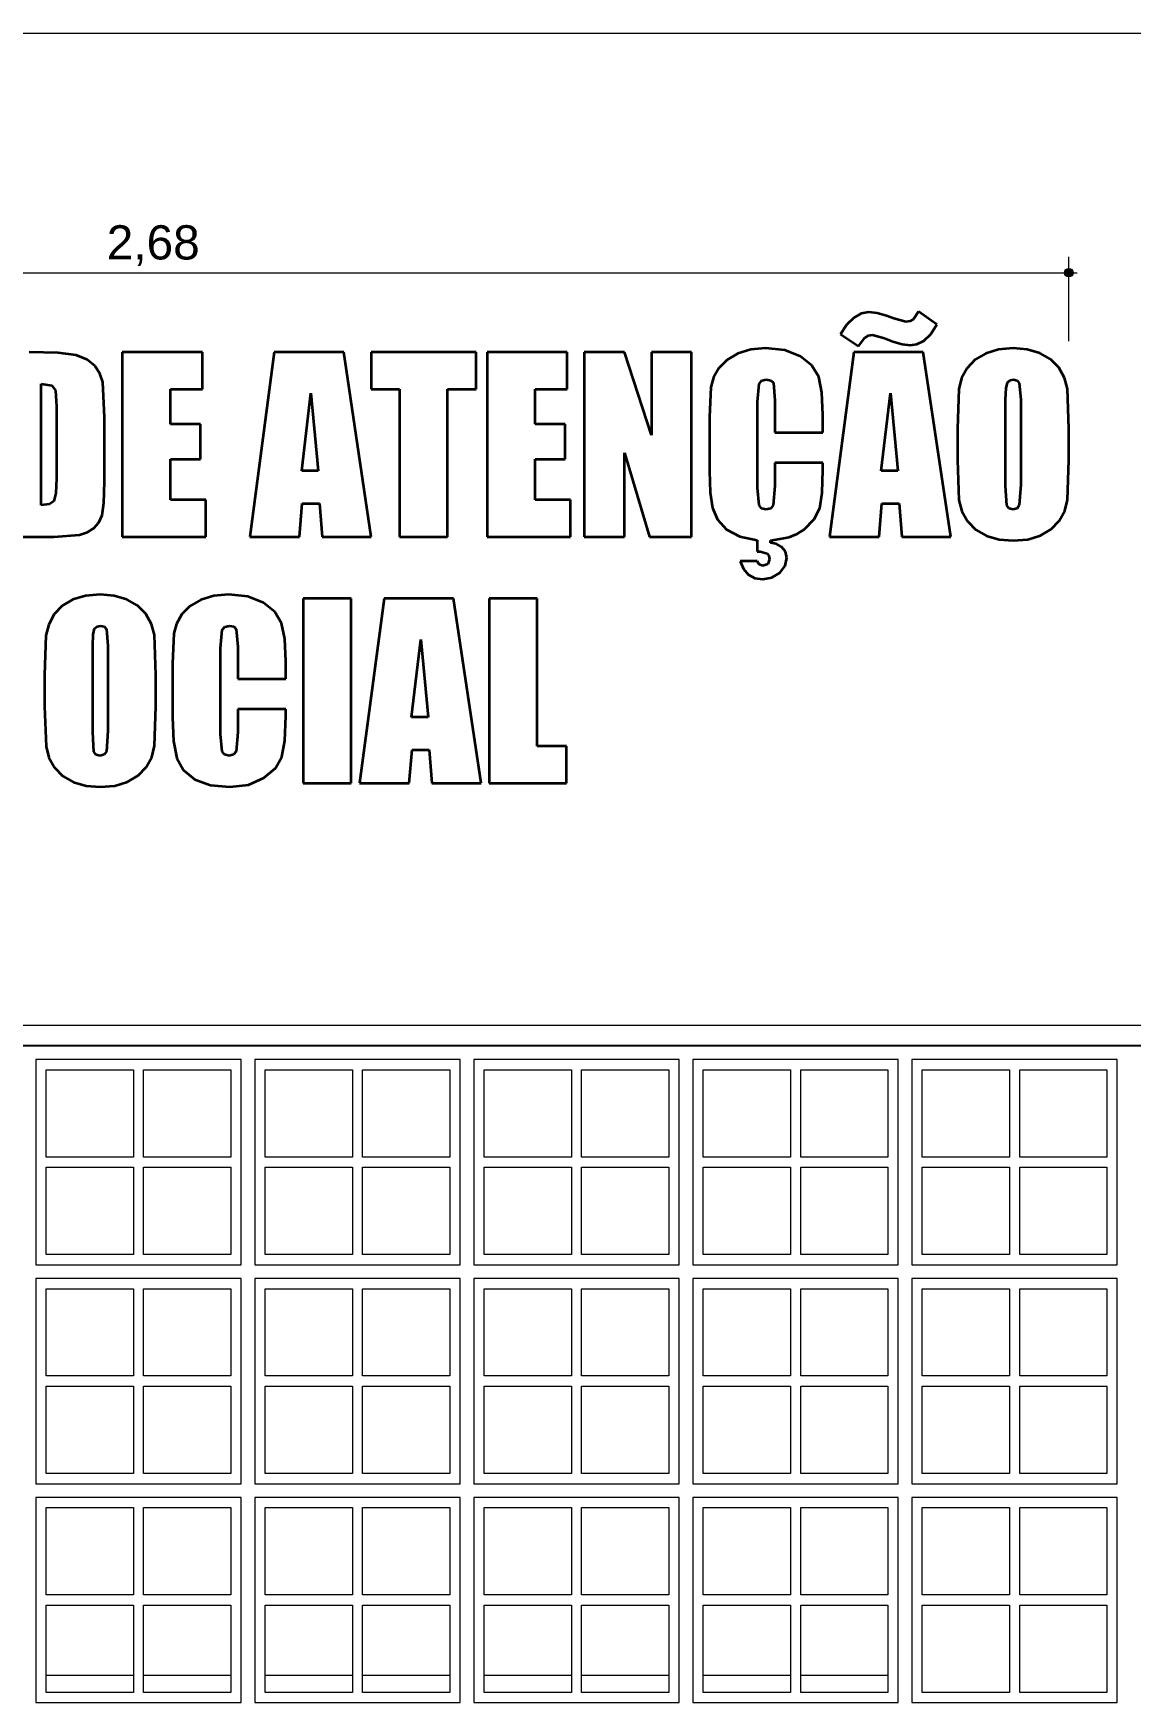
# Model space of a CAD drawing. Header units: metres. Extents: x -67.2 to -32.8, y -0.2 to 5.
# Drawn here: x -62.978 to -61.374, y 2.26 to 4.7 of the extents above; entities that cross this region are included whole.
import ezdxf

# ---------------------------------------------------------------- set-up
doc = ezdxf.new("R2010")
doc.units = ezdxf.units.M
doc.header["$MEASUREMENT"] = 0
doc.layers.add('COTAS EXECUTIVO.EXEC', color=7, linetype='Continuous')
doc.layers.add('COTAS EXECUTIVO.EXEC_Caneta_No__25', color=7, linetype='Continuous', lineweight=13, true_color=0x982312)
for name, color, linetype, lineweight in [('Janelas Archicad_Caneta_No__241', 7, 'Continuous', 13), ('Janelas Archicad_Caneta_No__3', 7, 'Continuous', 25), ('Janelas Archicad_Caneta_No__43', 44, 'Continuous', 0), ('NOMES.ARQ_Caneta_No__1', 7, 'Continuous', 35), ('PAREDE CONSTRUIR_Caneta_No__241', 7, 'Continuous', 13)]:
    doc.layers.add(name, color=color, linetype=linetype, lineweight=lineweight)
doc.styles.add('ESTILO_GERADO_1', font='arial.ttf')
doc.dimstyles.new('ESTILO_GERADO__1', dxfattribs={"dimtxt": 0.05, "dimasz": 0.02375, "dimexe": 0.18, "dimexo": 0.1, "dimgap": 0, "dimtad": 1, "dimtih": 1, "dimtoh": 1, "dimzin": 0, "dimdsep": 46, "dimtxsty": 'ESTILO_GERADO_1', "dimblk": 'ARROWHEAD_11', "dimblk1": 'ARROWHEAD_11', "dimblk2": 'ARROWHEAD_11', "dimcen": 0.09, "dimclrd": 256, "dimclre": 256, "dimclrt": 256, "dimadec": 0, "dimazin": 0, "dimtfac": 1, "dimtdec": 4, "dimtmove": 0, "dimatfit": 3, "dimfxl": 0, "dimtolj": 1, "dimtzin": 0, "dimarcsym": 0})

# ---------------------------------------------------------------- blocks, each defined once
blk = doc.blocks.new('*D5')
at = {"layer": 'COTAS EXECUTIVO.EXEC_Caneta_No__25', "linetype": 'Continuous', "lineweight": 13, "true_color": 0x982312}
for points in [[(-64.1489, 4.3502), (-64.1484, 4.3478), (-64.1471, 4.3458), (-64.145, 4.3444), (-64.1426, 4.3439), (-64.1403, 4.3444), (-64.1382, 4.3458), (-64.1369, 4.3478), (-64.1364, 4.3502), (-64.1369, 4.3526), (-64.1382, 4.3546), (-64.1403, 4.356), (-64.1426, 4.3564), (-64.145, 4.356), (-64.1471, 4.3546), (-64.1484, 4.3526)], [(-61.4711, 4.3502), (-61.4706, 4.3478), (-61.4692, 4.3458), (-61.4672, 4.3444), (-61.4648, 4.3439), (-61.4624, 4.3444), (-61.4604, 4.3458), (-61.4591, 4.3478), (-61.4586, 4.3502), (-61.4591, 4.3526), (-61.4604, 4.3546), (-61.4624, 4.356), (-61.4648, 4.3564), (-61.4672, 4.356), (-61.4692, 4.3546), (-61.4706, 4.3526)]]:
    blk.add_hatch(color=24, dxfattribs=at).paths.add_polyline_path(points)
at = {"layer": 'COTAS EXECUTIVO.EXEC_Caneta_No__25', "color": 24, "linetype": 'Continuous', "lineweight": 13, "true_color": 0x982312}
for p, q in [((-64.1426, 4.3564), (-64.1426, 4.3736)), ((-61.4648, 4.3564), (-61.4648, 4.3736)), ((-64.1426, 4.2502), (-64.1426, 4.3439)), ((-64.1364, 4.3502), (-61.4711, 4.3502)), ((-61.4648, 4.2502), (-61.4648, 4.3439)), ((-61.4586, 4.3502), (-61.4523, 4.3502))]:
    blk.add_line(p, q, dxfattribs=at)
for centre in [(-64.1426, 4.3502), (-61.4648, 4.3502)]:
    blk.add_circle(centre, 0.00625, dxfattribs=at)
at = {"layer": 'COTAS EXECUTIVO.EXEC_Caneta_No__25', "color": 24, "lineweight": 13, "true_color": 0x982312, "insert": (-62.8705, 4.3602), "char_height": 0.05, "attachment_point": 7, "style": 'ESTILO_GERADO_1'}
blk.add_mtext('\\A1;{\\pql;\\fArial|b0|i0|c0|p0;\\W1.000000;2,68}', dxfattribs=at)
blk = doc.blocks.new('ARROWHEAD_11')
at = {"color": 0, "linetype": 'Continuous', "lineweight": 0}
blk.add_line((0, 0), (-1, 0), dxfattribs=at)
at = {"color": 0, "linetype": 'Continuous', "lineweight": 0, "const_width": 0.25, "flags": 128}
blk.add_lwpolyline([(-0.125, 0, 1), (0.125, 0, 1)], format="xyb", close=True, dxfattribs=at)

msp = doc.modelspace()

# ---------------------------------------------------------------- linework, layer by layer
at = {"layer": 'Janelas Archicad_Caneta_No__241', "color": 7, "linetype": 'Continuous', "lineweight": 13}
for p, q in [((-62.959, 2.3), (-62.8315, 2.3)), ((-62.8165, 2.3), (-62.689, 2.3)), ((-62.639, 2.3), (-62.5115, 2.3)), ((-62.4965, 2.3), (-62.369, 2.3)), ((-62.319, 2.3), (-62.1915, 2.3)), ((-62.1765, 2.3), (-62.049, 2.3)), ((-61.999, 2.3), (-61.8715, 2.3)), ((-61.8565, 2.3), (-61.729, 2.3))]:
    msp.add_line(p, q, dxfattribs=at)
at = {"layer": 'Janelas Archicad_Caneta_No__3', "color": 7, "linetype": 'Continuous', "lineweight": 25}
msp.add_line((-56.574, 3.22), (-66.514, 3.22), dxfattribs=at)
at = {"layer": 'Janelas Archicad_Caneta_No__43', "color": 44, "linetype": 'Continuous', "lineweight": 0}
for p, q in [((-62.674, 3.2), (-62.974, 3.2)), ((-62.974, 3.2), (-62.974, 2.9)), ((-62.674, 2.9), (-62.674, 3.2)), ((-62.354, 3.2), (-62.654, 3.2)), ((-62.654, 3.2), (-62.654, 2.9)), ((-62.354, 2.9), (-62.354, 3.2)), ((-62.034, 3.2), (-62.334, 3.2)), ((-62.334, 3.2), (-62.334, 2.9)), ((-62.034, 2.9), (-62.034, 3.2)), ((-61.714, 3.2), (-62.014, 3.2)), ((-62.014, 3.2), (-62.014, 2.9)), ((-61.714, 2.9), (-61.714, 3.2)), ((-61.394, 3.2), (-61.694, 3.2)), ((-61.694, 3.2), (-61.694, 2.9)), ((-61.394, 2.9), (-61.394, 3.2)), ((-62.959, 3.0575), (-62.959, 3.185)), ((-62.959, 3.185), (-62.8315, 3.185)), ((-62.8315, 3.185), (-62.8315, 3.0575)), ((-62.8165, 3.0575), (-62.8165, 3.185)), ((-62.8165, 3.185), (-62.689, 3.185)), ((-62.689, 3.185), (-62.689, 3.0575)), ((-62.639, 3.0575), (-62.639, 3.185)), ((-62.639, 3.185), (-62.5115, 3.185)), ((-62.5115, 3.185), (-62.5115, 3.0575)), ((-62.4965, 3.0575), (-62.4965, 3.185)), ((-62.4965, 3.185), (-62.369, 3.185)), ((-62.369, 3.185), (-62.369, 3.0575)), ((-62.319, 3.0575), (-62.319, 3.185)), ((-62.319, 3.185), (-62.1915, 3.185)), ((-62.1915, 3.185), (-62.1915, 3.0575)), ((-62.1765, 3.0575), (-62.1765, 3.185)), ((-62.1765, 3.185), (-62.049, 3.185)), ((-62.049, 3.185), (-62.049, 3.0575)), ((-61.999, 3.0575), (-61.999, 3.185)), ((-61.999, 3.185), (-61.8715, 3.185)), ((-61.8715, 3.185), (-61.8715, 3.0575)), ((-61.8565, 3.0575), (-61.8565, 3.185)), ((-61.8565, 3.185), (-61.729, 3.185)), ((-61.729, 3.185), (-61.729, 3.0575)), ((-61.679, 3.0575), (-61.679, 3.185)), ((-61.679, 3.185), (-61.5515, 3.185)), ((-61.5515, 3.185), (-61.5515, 3.0575)), ((-61.5365, 3.0575), (-61.5365, 3.185)), ((-61.5365, 3.185), (-61.409, 3.185)), ((-61.409, 3.185), (-61.409, 3.0575)), ((-62.8315, 3.0575), (-62.959, 3.0575)), ((-62.689, 3.0575), (-62.8165, 3.0575)), ((-62.5115, 3.0575), (-62.639, 3.0575)), ((-62.369, 3.0575), (-62.4965, 3.0575)), ((-62.1915, 3.0575), (-62.319, 3.0575)), ((-62.049, 3.0575), (-62.1765, 3.0575)), ((-61.8715, 3.0575), (-61.999, 3.0575)), ((-61.729, 3.0575), (-61.8565, 3.0575)), ((-61.5515, 3.0575), (-61.679, 3.0575)), ((-61.409, 3.0575), (-61.5365, 3.0575)), ((-62.959, 2.915), (-62.959, 3.0425)), ((-62.959, 3.0425), (-62.8315, 3.0425)), ((-62.8315, 3.0425), (-62.8315, 2.915)), ((-62.8165, 2.915), (-62.8165, 3.0425)), ((-62.8165, 3.0425), (-62.689, 3.0425)), ((-62.689, 3.0425), (-62.689, 2.915)), ((-62.639, 2.915), (-62.639, 3.0425)), ((-62.639, 3.0425), (-62.5115, 3.0425)), ((-62.5115, 3.0425), (-62.5115, 2.915)), ((-62.4965, 2.915), (-62.4965, 3.0425)), ((-62.4965, 3.0425), (-62.369, 3.0425)), ((-62.369, 3.0425), (-62.369, 2.915)), ((-62.319, 2.915), (-62.319, 3.0425)), ((-62.319, 3.0425), (-62.1915, 3.0425)), ((-62.1915, 3.0425), (-62.1915, 2.915)), ((-62.1765, 2.915), (-62.1765, 3.0425)), ((-62.1765, 3.0425), (-62.049, 3.0425)), ((-62.049, 3.0425), (-62.049, 2.915)), ((-61.999, 2.915), (-61.999, 3.0425)), ((-61.999, 3.0425), (-61.8715, 3.0425)), ((-61.8715, 3.0425), (-61.8715, 2.915)), ((-61.8565, 2.915), (-61.8565, 3.0425)), ((-61.8565, 3.0425), (-61.729, 3.0425)), ((-61.729, 3.0425), (-61.729, 2.915)), ((-61.679, 2.915), (-61.679, 3.0425)), ((-61.679, 3.0425), (-61.5515, 3.0425)), ((-61.5515, 3.0425), (-61.5515, 2.915)), ((-61.5365, 2.915), (-61.5365, 3.0425)), ((-61.5365, 3.0425), (-61.409, 3.0425)), ((-61.409, 3.0425), (-61.409, 2.915)), ((-62.8315, 2.915), (-62.959, 2.915)), ((-62.689, 2.915), (-62.8165, 2.915)), ((-62.5115, 2.915), (-62.639, 2.915)), ((-62.369, 2.915), (-62.4965, 2.915)), ((-62.1915, 2.915), (-62.319, 2.915)), ((-62.049, 2.915), (-62.1765, 2.915)), ((-61.8715, 2.915), (-61.999, 2.915)), ((-61.729, 2.915), (-61.8565, 2.915)), ((-61.5515, 2.915), (-61.679, 2.915)), ((-61.409, 2.915), (-61.5365, 2.915)), ((-62.974, 2.9), (-62.674, 2.9)), ((-62.674, 2.88), (-62.974, 2.88)), ((-62.974, 2.88), (-62.974, 2.58)), ((-62.674, 2.58), (-62.674, 2.88)), ((-62.654, 2.9), (-62.354, 2.9)), ((-62.354, 2.88), (-62.654, 2.88)), ((-62.654, 2.88), (-62.654, 2.58)), ((-62.354, 2.58), (-62.354, 2.88)), ((-62.334, 2.9), (-62.034, 2.9)), ((-62.034, 2.88), (-62.334, 2.88)), ((-62.334, 2.88), (-62.334, 2.58)), ((-62.034, 2.58), (-62.034, 2.88)), ((-62.014, 2.9), (-61.714, 2.9)), ((-61.714, 2.88), (-62.014, 2.88)), ((-62.014, 2.88), (-62.014, 2.58)), ((-61.714, 2.58), (-61.714, 2.88)), ((-61.694, 2.9), (-61.394, 2.9)), ((-61.394, 2.88), (-61.694, 2.88)), ((-61.694, 2.88), (-61.694, 2.58)), ((-61.394, 2.58), (-61.394, 2.88)), ((-62.959, 2.7375), (-62.959, 2.865)), ((-62.959, 2.865), (-62.8315, 2.865)), ((-62.8315, 2.865), (-62.8315, 2.7375)), ((-62.8165, 2.7375), (-62.8165, 2.865)), ((-62.8165, 2.865), (-62.689, 2.865)), ((-62.689, 2.865), (-62.689, 2.7375)), ((-62.639, 2.7375), (-62.639, 2.865)), ((-62.639, 2.865), (-62.5115, 2.865)), ((-62.5115, 2.865), (-62.5115, 2.7375)), ((-62.4965, 2.7375), (-62.4965, 2.865)), ((-62.4965, 2.865), (-62.369, 2.865)), ((-62.369, 2.865), (-62.369, 2.7375)), ((-62.319, 2.7375), (-62.319, 2.865)), ((-62.319, 2.865), (-62.1915, 2.865)), ((-62.1915, 2.865), (-62.1915, 2.7375)), ((-62.1765, 2.7375), (-62.1765, 2.865)), ((-62.1765, 2.865), (-62.049, 2.865)), ((-62.049, 2.865), (-62.049, 2.7375)), ((-61.999, 2.7375), (-61.999, 2.865)), ((-61.999, 2.865), (-61.8715, 2.865)), ((-61.8715, 2.865), (-61.8715, 2.7375)), ((-61.8565, 2.7375), (-61.8565, 2.865)), ((-61.8565, 2.865), (-61.729, 2.865)), ((-61.729, 2.865), (-61.729, 2.7375)), ((-61.679, 2.7375), (-61.679, 2.865)), ((-61.679, 2.865), (-61.5515, 2.865)), ((-61.5515, 2.865), (-61.5515, 2.7375)), ((-61.5365, 2.7375), (-61.5365, 2.865)), ((-61.5365, 2.865), (-61.409, 2.865)), ((-61.409, 2.865), (-61.409, 2.7375)), ((-62.8315, 2.7375), (-62.959, 2.7375)), ((-62.689, 2.7375), (-62.8165, 2.7375)), ((-62.5115, 2.7375), (-62.639, 2.7375)), ((-62.369, 2.7375), (-62.4965, 2.7375)), ((-62.1915, 2.7375), (-62.319, 2.7375)), ((-62.049, 2.7375), (-62.1765, 2.7375)), ((-61.8715, 2.7375), (-61.999, 2.7375)), ((-61.729, 2.7375), (-61.8565, 2.7375)), ((-61.5515, 2.7375), (-61.679, 2.7375)), ((-61.409, 2.7375), (-61.5365, 2.7375)), ((-62.959, 2.595), (-62.959, 2.7225)), ((-62.959, 2.7225), (-62.8315, 2.7225)), ((-62.8315, 2.7225), (-62.8315, 2.595)), ((-62.8165, 2.595), (-62.8165, 2.7225)), ((-62.8165, 2.7225), (-62.689, 2.7225)), ((-62.689, 2.7225), (-62.689, 2.595)), ((-62.639, 2.595), (-62.639, 2.7225)), ((-62.639, 2.7225), (-62.5115, 2.7225)), ((-62.5115, 2.7225), (-62.5115, 2.595)), ((-62.4965, 2.595), (-62.4965, 2.7225)), ((-62.4965, 2.7225), (-62.369, 2.7225)), ((-62.369, 2.7225), (-62.369, 2.595)), ((-62.319, 2.595), (-62.319, 2.7225)), ((-62.319, 2.7225), (-62.1915, 2.7225)), ((-62.1915, 2.7225), (-62.1915, 2.595)), ((-62.1765, 2.595), (-62.1765, 2.7225)), ((-62.1765, 2.7225), (-62.049, 2.7225)), ((-62.049, 2.7225), (-62.049, 2.595)), ((-61.999, 2.595), (-61.999, 2.7225)), ((-61.999, 2.7225), (-61.8715, 2.7225)), ((-61.8715, 2.7225), (-61.8715, 2.595)), ((-61.8565, 2.595), (-61.8565, 2.7225)), ((-61.8565, 2.7225), (-61.729, 2.7225)), ((-61.729, 2.7225), (-61.729, 2.595)), ((-61.679, 2.595), (-61.679, 2.7225)), ((-61.679, 2.7225), (-61.5515, 2.7225)), ((-61.5515, 2.7225), (-61.5515, 2.595)), ((-61.5365, 2.595), (-61.5365, 2.7225)), ((-61.5365, 2.7225), (-61.409, 2.7225)), ((-61.409, 2.7225), (-61.409, 2.595)), ((-62.8315, 2.595), (-62.959, 2.595)), ((-62.689, 2.595), (-62.8165, 2.595)), ((-62.5115, 2.595), (-62.639, 2.595)), ((-62.369, 2.595), (-62.4965, 2.595)), ((-62.1915, 2.595), (-62.319, 2.595)), ((-62.049, 2.595), (-62.1765, 2.595)), ((-61.8715, 2.595), (-61.999, 2.595)), ((-61.729, 2.595), (-61.8565, 2.595)), ((-61.5515, 2.595), (-61.679, 2.595)), ((-61.409, 2.595), (-61.5365, 2.595)), ((-62.974, 2.58), (-62.674, 2.58)), ((-62.654, 2.58), (-62.354, 2.58)), ((-62.334, 2.58), (-62.034, 2.58)), ((-62.014, 2.58), (-61.714, 2.58)), ((-61.694, 2.58), (-61.394, 2.58)), ((-62.674, 2.56), (-62.974, 2.56)), ((-62.974, 2.56), (-62.974, 2.26)), ((-62.959, 2.4175), (-62.959, 2.545)), ((-62.959, 2.545), (-62.8315, 2.545)), ((-62.8315, 2.545), (-62.8315, 2.4175)), ((-62.8165, 2.4175), (-62.8165, 2.545)), ((-62.8165, 2.545), (-62.689, 2.545)), ((-62.689, 2.545), (-62.689, 2.4175)), ((-62.674, 2.26), (-62.674, 2.56)), ((-62.354, 2.56), (-62.654, 2.56)), ((-62.654, 2.56), (-62.654, 2.26)), ((-62.639, 2.4175), (-62.639, 2.545)), ((-62.639, 2.545), (-62.5115, 2.545)), ((-62.5115, 2.545), (-62.5115, 2.4175)), ((-62.4965, 2.4175), (-62.4965, 2.545)), ((-62.4965, 2.545), (-62.369, 2.545)), ((-62.369, 2.545), (-62.369, 2.4175)), ((-62.354, 2.26), (-62.354, 2.56)), ((-62.034, 2.56), (-62.334, 2.56)), ((-62.334, 2.56), (-62.334, 2.26)), ((-62.319, 2.4175), (-62.319, 2.545)), ((-62.319, 2.545), (-62.1915, 2.545)), ((-62.1915, 2.545), (-62.1915, 2.4175)), ((-62.1765, 2.4175), (-62.1765, 2.545)), ((-62.1765, 2.545), (-62.049, 2.545)), ((-62.049, 2.545), (-62.049, 2.4175)), ((-62.034, 2.26), (-62.034, 2.56)), ((-61.714, 2.56), (-62.014, 2.56)), ((-62.014, 2.56), (-62.014, 2.26)), ((-61.999, 2.4175), (-61.999, 2.545)), ((-61.999, 2.545), (-61.8715, 2.545)), ((-61.8715, 2.545), (-61.8715, 2.4175)), ((-61.8565, 2.4175), (-61.8565, 2.545)), ((-61.8565, 2.545), (-61.729, 2.545)), ((-61.729, 2.545), (-61.729, 2.4175)), ((-61.714, 2.26), (-61.714, 2.56)), ((-61.394, 2.56), (-61.694, 2.56)), ((-61.694, 2.56), (-61.694, 2.26)), ((-61.679, 2.4175), (-61.679, 2.545)), ((-61.679, 2.545), (-61.5515, 2.545)), ((-61.5515, 2.545), (-61.5515, 2.4175)), ((-61.5365, 2.4175), (-61.5365, 2.545)), ((-61.5365, 2.545), (-61.409, 2.545)), ((-61.409, 2.545), (-61.409, 2.4175)), ((-61.394, 2.26), (-61.394, 2.56)), ((-62.8315, 2.4175), (-62.959, 2.4175)), ((-62.689, 2.4175), (-62.8165, 2.4175)), ((-62.5115, 2.4175), (-62.639, 2.4175)), ((-62.369, 2.4175), (-62.4965, 2.4175)), ((-62.1915, 2.4175), (-62.319, 2.4175)), ((-62.049, 2.4175), (-62.1765, 2.4175)), ((-61.8715, 2.4175), (-61.999, 2.4175)), ((-61.729, 2.4175), (-61.8565, 2.4175)), ((-61.5515, 2.4175), (-61.679, 2.4175)), ((-61.409, 2.4175), (-61.5365, 2.4175)), ((-62.959, 2.275), (-62.959, 2.4025)), ((-62.959, 2.4025), (-62.8315, 2.4025)), ((-62.8315, 2.4025), (-62.8315, 2.275)), ((-62.8165, 2.275), (-62.8165, 2.4025)), ((-62.8165, 2.4025), (-62.689, 2.4025)), ((-62.689, 2.4025), (-62.689, 2.275)), ((-62.639, 2.275), (-62.639, 2.4025)), ((-62.639, 2.4025), (-62.5115, 2.4025)), ((-62.5115, 2.4025), (-62.5115, 2.275)), ((-62.4965, 2.275), (-62.4965, 2.4025)), ((-62.4965, 2.4025), (-62.369, 2.4025)), ((-62.369, 2.4025), (-62.369, 2.275)), ((-62.319, 2.275), (-62.319, 2.4025)), ((-62.319, 2.4025), (-62.1915, 2.4025)), ((-62.1915, 2.4025), (-62.1915, 2.275)), ((-62.1765, 2.275), (-62.1765, 2.4025)), ((-62.1765, 2.4025), (-62.049, 2.4025)), ((-62.049, 2.4025), (-62.049, 2.275)), ((-61.999, 2.275), (-61.999, 2.4025)), ((-61.999, 2.4025), (-61.8715, 2.4025)), ((-61.8715, 2.4025), (-61.8715, 2.275)), ((-61.8565, 2.275), (-61.8565, 2.4025)), ((-61.8565, 2.4025), (-61.729, 2.4025)), ((-61.729, 2.4025), (-61.729, 2.275)), ((-61.679, 2.275), (-61.679, 2.4025)), ((-61.679, 2.4025), (-61.5515, 2.4025)), ((-61.5515, 2.4025), (-61.5515, 2.275)), ((-61.5365, 2.275), (-61.5365, 2.4025)), ((-61.5365, 2.4025), (-61.409, 2.4025)), ((-61.409, 2.4025), (-61.409, 2.275)), ((-62.8315, 2.275), (-62.959, 2.275)), ((-62.689, 2.275), (-62.8165, 2.275)), ((-62.5115, 2.275), (-62.639, 2.275)), ((-62.369, 2.275), (-62.4965, 2.275)), ((-62.1915, 2.275), (-62.319, 2.275)), ((-62.049, 2.275), (-62.1765, 2.275)), ((-61.8715, 2.275), (-61.999, 2.275)), ((-61.729, 2.275), (-61.8565, 2.275)), ((-61.5515, 2.275), (-61.679, 2.275)), ((-61.409, 2.275), (-61.5365, 2.275)), ((-62.974, 2.26), (-62.674, 2.26)), ((-62.654, 2.26), (-62.354, 2.26)), ((-62.334, 2.26), (-62.034, 2.26)), ((-62.014, 2.26), (-61.714, 2.26)), ((-61.694, 2.26), (-61.394, 2.26))]:
    msp.add_line(p, q, dxfattribs=at)
at = {"layer": 'NOMES.ARQ_Caneta_No__1', "color": 7, "linetype": 'Continuous', "lineweight": 35}
for p, q in [((-61.7889, 4.2743), (-61.7984, 4.2602)), ((-61.7789, 4.2844), (-61.7889, 4.2743)), ((-61.7682, 4.2905), (-61.7789, 4.2844)), ((-61.757, 4.2925), (-61.7682, 4.2905)), ((-61.7445, 4.2912), (-61.757, 4.2925)), ((-61.7309, 4.2872), (-61.7445, 4.2912)), ((-61.7205, 4.2833), (-61.7309, 4.2872)), ((-61.7029, 4.2785), (-61.7205, 4.2833)), ((-61.6965, 4.2794), (-61.7029, 4.2785)), ((-61.6914, 4.2822), (-61.6965, 4.2794)), ((-61.6845, 4.2935), (-61.6914, 4.2822)), ((-61.6576, 4.2744), (-61.6845, 4.2935)), ((-61.6662, 4.2601), (-61.6576, 4.2744)), ((-61.7984, 4.2602), (-61.7719, 4.2426)), ((-61.7719, 4.2426), (-61.7628, 4.2551)), ((-61.7628, 4.2551), (-61.7575, 4.2583)), ((-61.7575, 4.2583), (-61.7516, 4.2593)), ((-61.7516, 4.2593), (-61.7339, 4.2545)), ((-61.7339, 4.2545), (-61.7216, 4.2496)), ((-61.7216, 4.2496), (-61.7084, 4.2455)), ((-61.6961, 4.2441), (-61.6869, 4.2458)), ((-61.6869, 4.2458), (-61.6764, 4.2508)), ((-61.6764, 4.2508), (-61.6662, 4.2601)), ((-62.9413, 4.233), (-62.9839, 4.2341)), ((-62.9151, 4.2295), (-62.9413, 4.233)), ((-62.8994, 4.2233), (-62.9151, 4.2295)), ((-62.8879, 4.2141), (-62.8994, 4.2233)), ((-62.7306, 4.2341), (-62.8477, 4.2341)), ((-62.8477, 4.2341), (-62.8477, 3.9641)), ((-62.7306, 4.1801), (-62.7306, 4.2341)), ((-62.6257, 4.2341), (-62.6615, 3.9641)), ((-62.5242, 4.2341), (-62.6257, 4.2341)), ((-62.484, 3.9641), (-62.5242, 4.2341)), ((-62.3307, 4.2341), (-62.4841, 4.2341)), ((-62.4841, 4.2341), (-62.4841, 4.1801)), ((-62.3307, 4.1801), (-62.3307, 4.2341)), ((-62.1976, 4.2341), (-62.3147, 4.2341)), ((-62.3147, 4.2341), (-62.3147, 3.9641)), ((-62.1976, 4.1801), (-62.1976, 4.2341)), ((-62.1141, 4.2341), (-62.1728, 4.2341)), ((-62.1728, 4.2341), (-62.1728, 3.9641)), ((-62.0747, 4.1126), (-62.1141, 4.2341)), ((-62.016, 4.2341), (-62.0747, 4.2341)), ((-62.0747, 4.2341), (-62.0747, 4.1126)), ((-62.016, 3.9641), (-62.016, 4.2341)), ((-61.9641, 4.2229), (-61.9759, 4.2108)), ((-61.9484, 4.232), (-61.9641, 4.2229)), ((-61.9295, 4.2379), (-61.9484, 4.232)), ((-61.9079, 4.2398), (-61.9295, 4.2379)), ((-61.8796, 4.2368), (-61.9079, 4.2398)), ((-61.8567, 4.2278), (-61.8796, 4.2368)), ((-61.84, 4.2143), (-61.8567, 4.2278)), ((-61.7788, 4.2341), (-61.8146, 3.9641)), ((-61.6773, 4.2341), (-61.7788, 4.2341)), ((-61.7084, 4.2455), (-61.6961, 4.2441)), ((-61.6372, 3.9641), (-61.6773, 4.2341)), ((-61.6015, 4.2232), (-61.6133, 4.2108)), ((-61.5861, 4.2323), (-61.6015, 4.2232)), ((-61.5675, 4.2379), (-61.5861, 4.2323)), ((-61.546, 4.2398), (-61.5675, 4.2379)), ((-61.5255, 4.238), (-61.546, 4.2398)), ((-61.5071, 4.2327), (-61.5255, 4.238)), ((-61.4915, 4.2239), (-61.5071, 4.2327)), ((-61.4793, 4.2114), (-61.4915, 4.2239)), ((-62.8803, 4.2028), (-62.8879, 4.2141)), ((-62.8762, 4.1904), (-62.8803, 4.2028)), ((-61.9838, 4.197), (-61.9878, 4.1827)), ((-61.9759, 4.2108), (-61.9838, 4.197)), ((-61.8302, 4.1979), (-61.84, 4.2143)), ((-61.8255, 4.175), (-61.8302, 4.1979)), ((-61.6133, 4.2108), (-61.6214, 4.196)), ((-61.471, 4.1966), (-61.4793, 4.2114)), ((-62.9663, 4.0103), (-62.9663, 4.1879)), ((-62.9663, 4.1879), (-62.9506, 4.1855)), ((-62.9506, 4.1855), (-62.9452, 4.1779)), ((-62.9452, 4.1779), (-62.9441, 4.1544)), ((-62.8739, 4.1389), (-62.8762, 4.1904)), ((-62.7775, 4.1289), (-62.7775, 4.1801)), ((-62.7775, 4.1801), (-62.7306, 4.1801)), ((-62.5856, 4.0605), (-62.5721, 4.1739)), ((-62.5721, 4.1739), (-62.5614, 4.0605)), ((-62.4841, 4.1801), (-62.4426, 4.1801)), ((-62.4426, 4.1801), (-62.4426, 3.9641)), ((-62.3724, 3.9641), (-62.3724, 4.1801)), ((-62.3724, 4.1801), (-62.3307, 4.1801)), ((-62.2445, 4.1289), (-62.2445, 4.1801)), ((-62.2445, 4.1801), (-62.1976, 4.1801)), ((-61.9878, 4.1827), (-61.9898, 4.1389)), ((-61.9196, 4.1613), (-61.9173, 4.1879)), ((-61.9173, 4.1879), (-61.9134, 4.1926)), ((-61.9134, 4.1926), (-61.9063, 4.1941)), ((-61.9063, 4.1941), (-61.8999, 4.1928)), ((-61.8999, 4.1928), (-61.8963, 4.189)), ((-61.8963, 4.189), (-61.8941, 4.1635)), ((-61.8239, 4.1422), (-61.8255, 4.175)), ((-61.7387, 4.0605), (-61.7252, 4.1739)), ((-61.7252, 4.1739), (-61.7145, 4.0605)), ((-61.6253, 4.1798), (-61.6273, 4.1222)), ((-61.6214, 4.196), (-61.6253, 4.1798)), ((-61.5571, 4.1648), (-61.5563, 4.1815)), ((-61.5563, 4.1815), (-61.5541, 4.1899)), ((-61.5541, 4.1899), (-61.5506, 4.193)), ((-61.5506, 4.193), (-61.5457, 4.1941)), ((-61.5457, 4.1941), (-61.5403, 4.1928)), ((-61.5403, 4.1928), (-61.5371, 4.1889)), ((-61.5371, 4.1889), (-61.535, 4.1648)), ((-61.4668, 4.1806), (-61.471, 4.1966)), ((-61.4648, 4.1222), (-61.4668, 4.1806)), ((-62.9441, 4.1544), (-62.9441, 4.0495)), ((-61.9196, 4.0358), (-61.9196, 4.1613)), ((-61.8941, 4.1635), (-61.8941, 4.1166)), ((-61.5571, 4.0387), (-61.5571, 4.1648)), ((-61.535, 4.1648), (-61.535, 4.0407)), ((-62.8739, 4.0443), (-62.8739, 4.1389)), ((-62.7336, 4.1289), (-62.7775, 4.1289)), ((-62.7336, 4.0775), (-62.7336, 4.1289)), ((-62.2006, 4.1289), (-62.2445, 4.1289)), ((-62.2006, 4.0775), (-62.2006, 4.1289)), ((-61.9898, 4.1389), (-61.9898, 4.06)), ((-61.8239, 4.1166), (-61.8239, 4.1422)), ((-61.8941, 4.1166), (-61.8239, 4.1166)), ((-61.6273, 4.1222), (-61.6273, 4.076)), ((-61.4648, 4.076), (-61.4648, 4.1222)), ((-62.7775, 4.0182), (-62.7775, 4.0775)), ((-62.7775, 4.0775), (-62.7336, 4.0775)), ((-62.2445, 4.0182), (-62.2445, 4.0775)), ((-62.2445, 4.0775), (-62.2006, 4.0775)), ((-62.1141, 3.9641), (-62.1141, 4.0869)), ((-62.1141, 4.0869), (-62.0775, 3.9641)), ((-61.6273, 4.076), (-61.6253, 4.0177)), ((-61.4667, 4.0184), (-61.4648, 4.076)), ((-62.5614, 4.0605), (-62.5856, 4.0605)), ((-61.9898, 4.06), (-61.9887, 4.0291)), ((-61.8239, 4.0724), (-61.8941, 4.0724)), ((-61.8941, 4.0724), (-61.8941, 4.0384)), ((-61.825, 4.0284), (-61.8239, 4.0618)), ((-61.8239, 4.0618), (-61.8239, 4.0724)), ((-61.7145, 4.0605), (-61.7387, 4.0605)), ((-62.9449, 4.0277), (-62.9476, 4.0164)), ((-62.9441, 4.0495), (-62.9449, 4.0277)), ((-62.8747, 4.014), (-62.8739, 4.0443)), ((-61.9887, 4.0291), (-61.9852, 4.0064)), ((-61.9173, 4.0102), (-61.9196, 4.0358)), ((-61.8941, 4.0384), (-61.8965, 4.0102)), ((-61.8286, 4.006), (-61.825, 4.0284)), ((-61.5551, 4.0097), (-61.5571, 4.0387)), ((-61.535, 4.0407), (-61.537, 4.0105)), ((-62.954, 4.0118), (-62.9663, 4.0103)), ((-62.9476, 4.0164), (-62.954, 4.0118)), ((-62.8773, 3.9957), (-62.8747, 4.014)), ((-62.7259, 4.0182), (-62.7775, 4.0182)), ((-62.7259, 3.9641), (-62.7259, 4.0182)), ((-62.5889, 3.9641), (-62.5847, 4.0127)), ((-62.5847, 4.0127), (-62.5596, 4.0127)), ((-62.5596, 4.0127), (-62.5558, 3.9641)), ((-62.1929, 4.0182), (-62.2445, 4.0182)), ((-62.1929, 3.9641), (-62.1929, 4.0182)), ((-61.9852, 4.0064), (-61.9778, 3.9892)), ((-61.9135, 4.0057), (-61.9173, 4.0102)), ((-61.9068, 4.0042), (-61.9135, 4.0057)), ((-61.9003, 4.0057), (-61.9068, 4.0042)), ((-61.8965, 4.0102), (-61.9003, 4.0057)), ((-61.8367, 3.9897), (-61.8286, 4.006)), ((-61.742, 3.9641), (-61.7378, 4.0127)), ((-61.7378, 4.0127), (-61.7127, 4.0127)), ((-61.7127, 4.0127), (-61.7089, 3.9641)), ((-61.6253, 4.0177), (-61.6211, 4.0016)), ((-61.6211, 4.0016), (-61.6128, 3.9868)), ((-61.5519, 4.0055), (-61.5551, 4.0097)), ((-61.5462, 4.0042), (-61.5519, 4.0055)), ((-61.5403, 4.0057), (-61.5462, 4.0042)), ((-61.537, 4.0105), (-61.5403, 4.0057)), ((-61.4788, 3.9875), (-61.4707, 4.0022)), ((-61.4707, 4.0022), (-61.4667, 4.0184)), ((-62.8892, 3.9766), (-62.882, 3.9848)), ((-62.882, 3.9848), (-62.8773, 3.9957)), ((-61.9778, 3.9892), (-61.9647, 3.9749)), ((-61.8516, 3.9747), (-61.8367, 3.9897)), ((-61.6128, 3.9868), (-61.6006, 3.9744)), ((-61.4906, 3.9751), (-61.4788, 3.9875)), ((-63.0365, 3.9641), (-62.9479, 3.9641)), ((-62.9479, 3.9641), (-62.9102, 3.9669)), ((-62.9102, 3.9669), (-62.8987, 3.9707)), ((-62.8987, 3.9707), (-62.8892, 3.9766)), ((-62.8477, 3.9641), (-62.7259, 3.9641)), ((-62.6615, 3.9641), (-62.5889, 3.9641)), ((-62.5558, 3.9641), (-62.484, 3.9641)), ((-62.4426, 3.9641), (-62.3724, 3.9641)), ((-62.3147, 3.9641), (-62.1929, 3.9641)), ((-62.1728, 3.9641), (-62.1141, 3.9641)), ((-62.0775, 3.9641), (-62.016, 3.9641)), ((-61.9647, 3.9749), (-61.9456, 3.9645)), ((-61.9456, 3.9645), (-61.9203, 3.9593)), ((-61.9203, 3.9593), (-61.9203, 3.9426)), ((-61.9008, 3.9586), (-61.8731, 3.9636)), ((-61.9008, 3.9555), (-61.9008, 3.9586)), ((-61.8921, 3.954), (-61.9008, 3.9555)), ((-61.8843, 3.9495), (-61.8921, 3.954)), ((-61.8731, 3.9636), (-61.8616, 3.9684)), ((-61.8616, 3.9684), (-61.8516, 3.9747)), ((-61.8146, 3.9641), (-61.742, 3.9641)), ((-61.7089, 3.9641), (-61.6372, 3.9641)), ((-61.6006, 3.9744), (-61.585, 3.9655)), ((-61.585, 3.9655), (-61.5666, 3.9602)), ((-61.5666, 3.9602), (-61.546, 3.9585)), ((-61.546, 3.9585), (-61.5246, 3.9603)), ((-61.5246, 3.9603), (-61.506, 3.966)), ((-61.506, 3.966), (-61.4906, 3.9751)), ((-61.9203, 3.9286), (-61.945, 3.9286)), ((-61.945, 3.9286), (-61.9402, 3.9171)), ((-61.9203, 3.9426), (-61.9159, 3.9426)), ((-61.917, 3.9234), (-61.9203, 3.9286)), ((-61.9159, 3.9426), (-61.9055, 3.9399)), ((-61.9055, 3.9399), (-61.903, 3.9364)), ((-61.9021, 3.9316), (-61.9045, 3.9241)), ((-61.903, 3.9364), (-61.9021, 3.9316)), ((-61.8786, 3.9426), (-61.8843, 3.9495)), ((-61.8793, 3.9216), (-61.8767, 3.9334)), ((-61.8767, 3.9334), (-61.8786, 3.9426)), ((-61.9402, 3.9171), (-61.9331, 3.9088)), ((-61.9331, 3.9088), (-61.9236, 3.9039)), ((-61.9119, 3.9216), (-61.917, 3.9234)), ((-61.9045, 3.9241), (-61.9119, 3.9216)), ((-61.9118, 3.9023), (-61.8984, 3.9046)), ((-61.8984, 3.9046), (-61.8871, 3.9115)), ((-61.8871, 3.9115), (-61.8793, 3.9216)), ((-62.88, 3.8798), (-62.9014, 3.8779)), ((-62.8594, 3.878), (-62.88, 3.8798)), ((-62.6927, 3.8798), (-62.7142, 3.8779)), ((-62.6644, 3.8768), (-62.6927, 3.8798)), ((-61.9236, 3.9039), (-61.9118, 3.9023)), ((-62.9354, 3.8632), (-62.9473, 3.8508)), ((-62.92, 3.8723), (-62.9354, 3.8632)), ((-62.9014, 3.8779), (-62.92, 3.8723)), ((-62.841, 3.8727), (-62.8594, 3.878)), ((-62.8255, 3.8639), (-62.841, 3.8727)), ((-62.8133, 3.8515), (-62.8255, 3.8639)), ((-62.7488, 3.8629), (-62.7606, 3.8508)), ((-62.7331, 3.872), (-62.7488, 3.8629)), ((-62.7142, 3.8779), (-62.7331, 3.872)), ((-62.6415, 3.8678), (-62.6644, 3.8768)), ((-62.6248, 3.8543), (-62.6415, 3.8678)), ((-62.5132, 3.8741), (-62.5835, 3.8741)), ((-62.5835, 3.8741), (-62.5835, 3.6041)), ((-62.5132, 3.6041), (-62.5132, 3.8741)), ((-62.4652, 3.8741), (-62.501, 3.6041)), ((-62.3637, 3.8741), (-62.4652, 3.8741)), ((-62.3235, 3.6041), (-62.3637, 3.8741)), ((-62.2414, 3.8741), (-62.3116, 3.8741)), ((-62.3116, 3.8741), (-62.3116, 3.6041)), ((-62.2414, 3.6582), (-62.2414, 3.8741)), ((-62.9553, 3.836), (-62.9593, 3.8198)), ((-62.9473, 3.8508), (-62.9553, 3.836)), ((-62.8881, 3.8299), (-62.8845, 3.833)), ((-62.8845, 3.833), (-62.8796, 3.8341)), ((-62.8796, 3.8341), (-62.8742, 3.8328)), ((-62.8742, 3.8328), (-62.871, 3.8289)), ((-62.8049, 3.8366), (-62.8133, 3.8515)), ((-62.8008, 3.8206), (-62.8049, 3.8366)), ((-62.7686, 3.837), (-62.7726, 3.8227)), ((-62.7606, 3.8508), (-62.7686, 3.837)), ((-62.702, 3.8279), (-62.6981, 3.8326)), ((-62.6981, 3.8326), (-62.691, 3.8341)), ((-62.691, 3.8341), (-62.6847, 3.8328)), ((-62.6847, 3.8328), (-62.6811, 3.829)), ((-62.615, 3.8379), (-62.6248, 3.8543)), ((-62.6102, 3.815), (-62.615, 3.8379)), ((-62.9593, 3.8198), (-62.9612, 3.7622)), ((-62.891, 3.8048), (-62.8902, 3.8215)), ((-62.8902, 3.8215), (-62.8881, 3.8299)), ((-62.871, 3.8289), (-62.869, 3.8048)), ((-62.7988, 3.7622), (-62.8008, 3.8206)), ((-62.7726, 3.8227), (-62.7746, 3.7789)), ((-62.7044, 3.8013), (-62.702, 3.8279)), ((-62.6811, 3.829), (-62.6788, 3.8035)), ((-62.6086, 3.7822), (-62.6102, 3.815)), ((-62.4251, 3.7005), (-62.4116, 3.8139)), ((-62.4116, 3.8139), (-62.4009, 3.7005)), ((-62.891, 3.6787), (-62.891, 3.8048)), ((-62.869, 3.8048), (-62.869, 3.6807)), ((-62.7044, 3.6758), (-62.7044, 3.8013)), ((-62.6788, 3.8035), (-62.6788, 3.7566)), ((-62.6086, 3.7566), (-62.6086, 3.7822)), ((-62.9612, 3.7622), (-62.9612, 3.716)), ((-62.7988, 3.716), (-62.7988, 3.7622)), ((-62.7746, 3.7789), (-62.7746, 3.7)), ((-62.6788, 3.7566), (-62.6086, 3.7566)), ((-62.9612, 3.716), (-62.9592, 3.6577)), ((-62.8007, 3.6584), (-62.7988, 3.716)), ((-62.6086, 3.7124), (-62.6788, 3.7124)), ((-62.6788, 3.7124), (-62.6788, 3.6784)), ((-62.6086, 3.7018), (-62.6086, 3.7124)), ((-62.7746, 3.7), (-62.7729, 3.6653)), ((-62.6101, 3.666), (-62.6086, 3.7018)), ((-62.4009, 3.7005), (-62.4251, 3.7005)), ((-62.8891, 3.6497), (-62.891, 3.6787)), ((-62.869, 3.6807), (-62.871, 3.6505)), ((-62.7729, 3.6653), (-62.7681, 3.6406)), ((-62.702, 3.6502), (-62.7044, 3.6758)), ((-62.6788, 3.6784), (-62.6813, 3.6502)), ((-62.6146, 3.6424), (-62.6101, 3.666)), ((-62.9592, 3.6577), (-62.9551, 3.6416)), ((-62.9551, 3.6416), (-62.9467, 3.6268)), ((-62.8859, 3.6455), (-62.8891, 3.6497)), ((-62.8801, 3.6442), (-62.8859, 3.6455)), ((-62.8743, 3.6457), (-62.8801, 3.6442)), ((-62.871, 3.6505), (-62.8743, 3.6457)), ((-62.8127, 3.6275), (-62.8046, 3.6422)), ((-62.8046, 3.6422), (-62.8007, 3.6584)), ((-62.7681, 3.6406), (-62.7582, 3.623)), ((-62.6982, 3.6457), (-62.702, 3.6502)), ((-62.6915, 3.6442), (-62.6982, 3.6457)), ((-62.685, 3.6457), (-62.6915, 3.6442)), ((-62.6813, 3.6502), (-62.685, 3.6457)), ((-62.6241, 3.6259), (-62.6146, 3.6424)), ((-62.4284, 3.6041), (-62.4242, 3.6527)), ((-62.4242, 3.6527), (-62.3991, 3.6527)), ((-62.3991, 3.6527), (-62.3953, 3.6041)), ((-62.1987, 3.6582), (-62.2414, 3.6582)), ((-62.1987, 3.6041), (-62.1987, 3.6582)), ((-62.9467, 3.6268), (-62.9345, 3.6144)), ((-62.9345, 3.6144), (-62.9189, 3.6055)), ((-62.8399, 3.606), (-62.8245, 3.6151)), ((-62.8245, 3.6151), (-62.8127, 3.6275)), ((-62.7582, 3.623), (-62.7416, 3.6096)), ((-62.6634, 3.6018), (-62.6407, 3.6117)), ((-62.6407, 3.6117), (-62.6241, 3.6259)), ((-62.9189, 3.6055), (-62.9005, 3.6002)), ((-62.9005, 3.6002), (-62.88, 3.5985)), ((-62.88, 3.5985), (-62.8585, 3.6003)), ((-62.8585, 3.6003), (-62.8399, 3.606)), ((-62.7416, 3.6096), (-62.7188, 3.6013)), ((-62.7188, 3.6013), (-62.6907, 3.5985)), ((-62.6907, 3.5985), (-62.6634, 3.6018)), ((-62.5835, 3.6041), (-62.5132, 3.6041)), ((-62.501, 3.6041), (-62.4284, 3.6041)), ((-62.3953, 3.6041), (-62.3235, 3.6041)), ((-62.3116, 3.6041), (-62.1987, 3.6041))]:
    msp.add_line(p, q, dxfattribs=at)
at = {"layer": 'PAREDE CONSTRUIR_Caneta_No__241', "color": 7, "linetype": 'Continuous', "lineweight": 13}
for p, q in [((-56.1851, 4.7), (-66.484, 4.7)), ((-56.414, 3.25), (-66.464, 3.25))]:
    msp.add_line(p, q, dxfattribs=at)

# ---------------------------------------------------------------- dimensions: what is measured, and where the dimension line sits
at = {"layer": 'COTAS EXECUTIVO.EXEC', "color": 24, "linetype": 'Continuous', "lineweight": 13, "true_color": 0x982312}
dim = msp.add_linear_dim(base=(-61.4648, 4.3502), p1=(-64.1426, 4.0692), p2=(-61.4648, 4.0801), dimstyle='ESTILO_GERADO__1', dxfattribs=at)
dim.commit()
dim.dimension.update_dxf_attribs({"geometry": '*D5', "text_midpoint": (-62.8057, 4.3852), "dimtype": 160})

doc.saveas('drawing.dxf')
